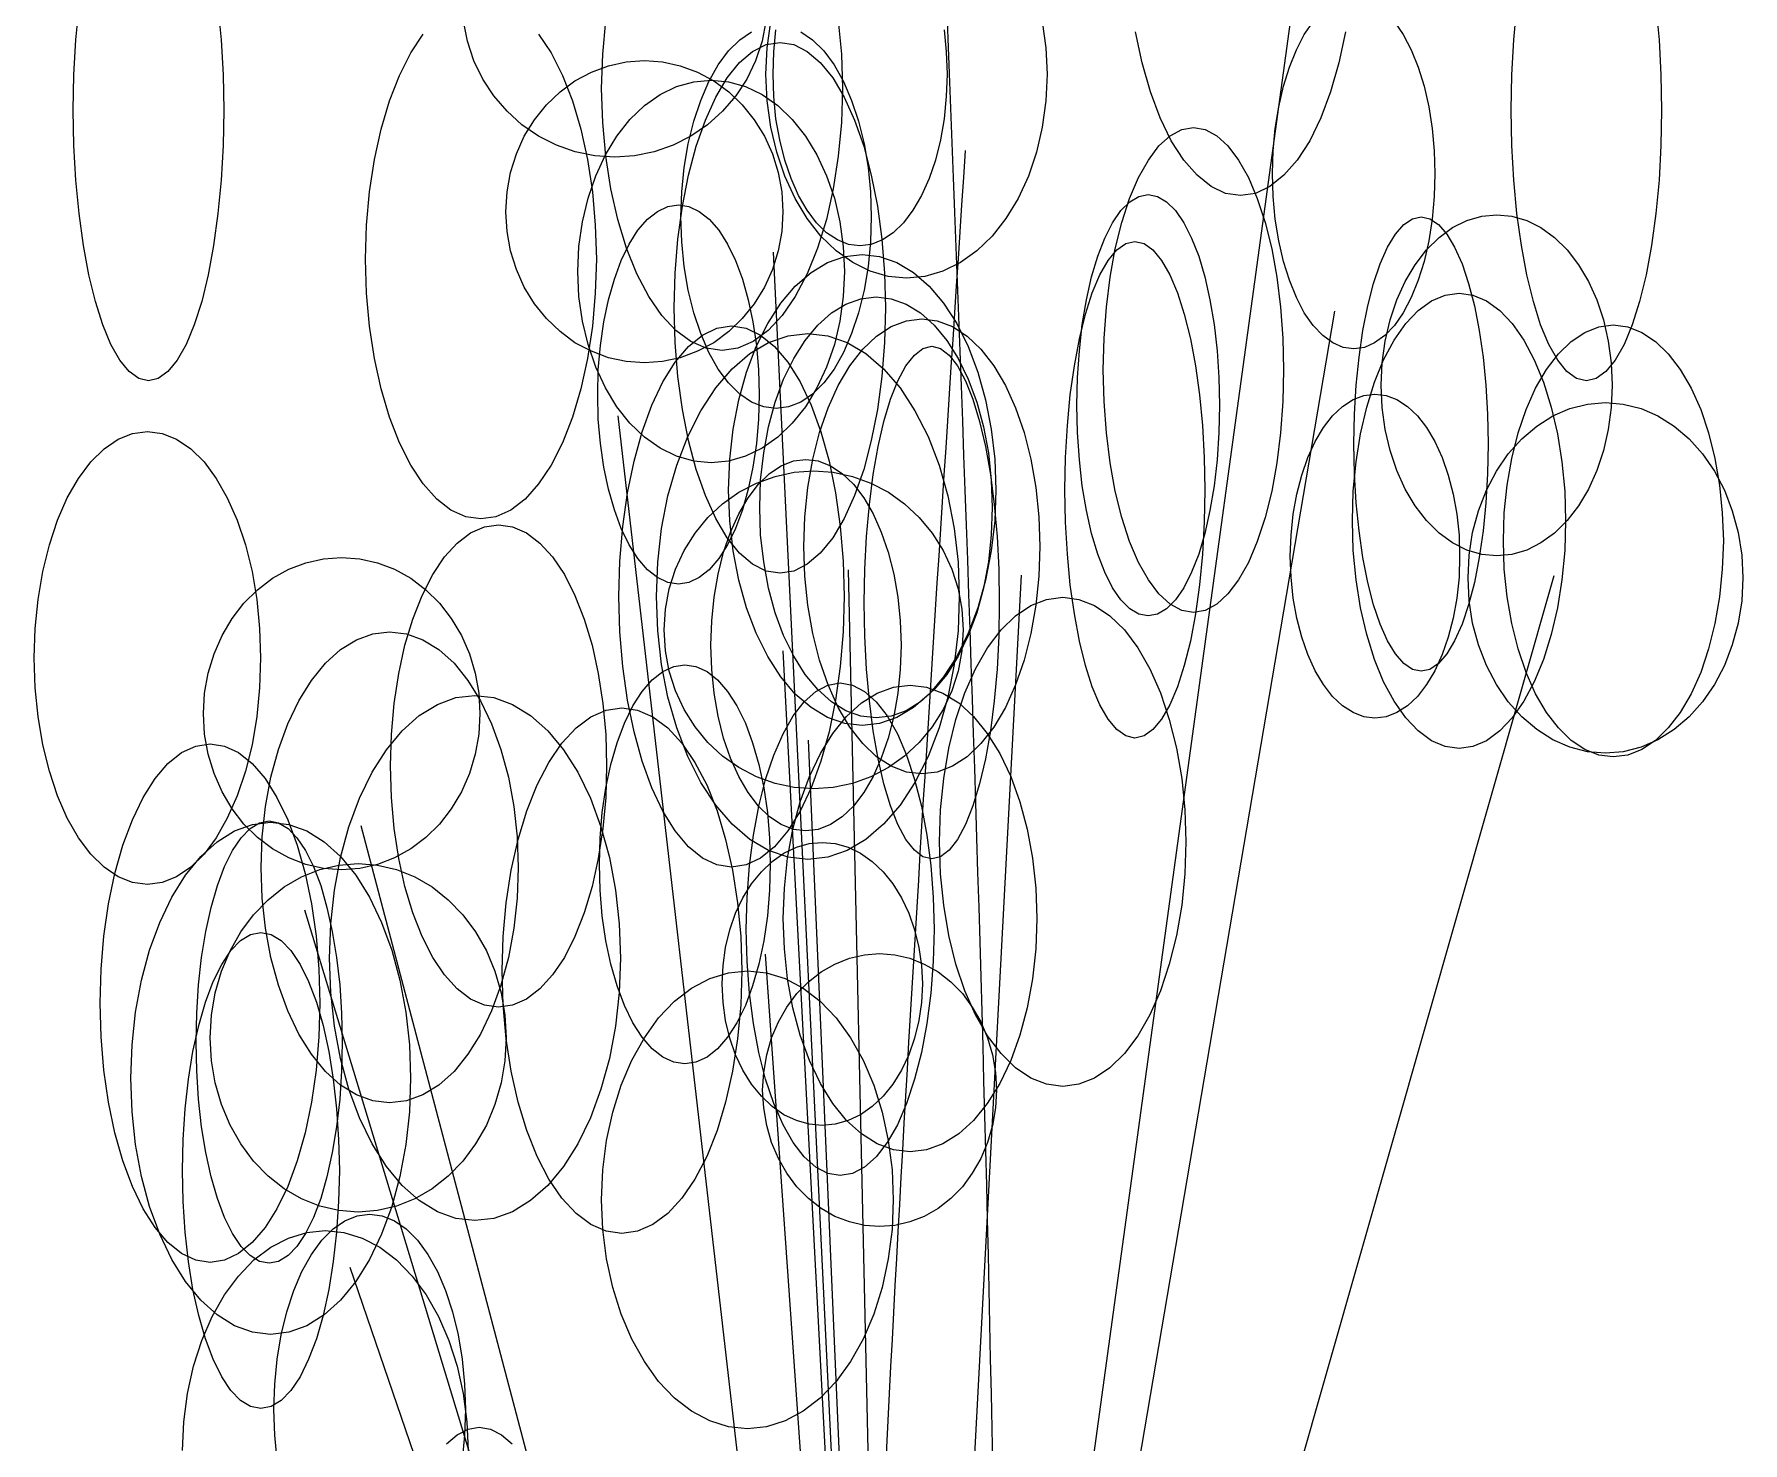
# Model space of a CAD drawing. Header units: millimetres. Extents: x -1800 to 33200, y -8500 to 38400.
# Drawn here: x 21290 to 22419, y 22291 to 23221 of the extents above; entities that cross this region are included whole.
import ezdxf

# ---------------------------------------------------------------- set-up
doc = ezdxf.new("R2010")
doc.units = ezdxf.units.MM
doc.layers.add('E-LIGHT', color=2, linetype='Continuous', lineweight=13)
doc.layers.add('E-PLANT', color=3, linetype='Continuous', lineweight=13)

msp = doc.modelspace()

# ---------------------------------------------------------------- linework, layer by layer
at = {"layer": 'E-LIGHT'}
for points in [[(21411.8, 23239.6), (21413.9, 23217.5), (21415.2, 23194.5), (21415.6, 23171.2), (21415.6, 23171.2), (21415.2, 23147.9), (21413.9, 23124.9), (21411.8, 23102.8), (21408.9, 23081.8), (21405.3, 23062.4), (21401.1, 23044.8), (21396.2, 23029.4), (21390.8, 23016.4), (21384.9, 23006), (21378.8, 22998.5), (21372.4, 22994), (21366, 22992.4), (21359.5, 22994), (21353.1, 22998.5), (21347, 23006), (21341.1, 23016.4), (21335.7, 23029.4), (21330.9, 23044.8), (21326.6, 23062.4), (21323, 23081.8), (21320.1, 23102.8), (21318, 23124.9), (21316.7, 23147.9), (21316.3, 23171.2), (21316.7, 23194.5), (21318, 23217.5), (21320.1, 23239.6)], [(22361.4, 23239.6), (22363.5, 23217.5), (22364.8, 23194.5), (22365.2, 23171.2), (22365.2, 23171.2), (22364.8, 23147.9), (22363.5, 23124.9), (22361.4, 23102.8), (22358.5, 23081.8), (22354.9, 23062.4), (22350.6, 23044.8), (22345.8, 23029.4), (22340.4, 23016.4), (22334.5, 23006), (22328.4, 22998.5), (22322, 22994), (22315.5, 22992.4), (22309.1, 22994), (22302.7, 22998.5), (22296.6, 23006), (22290.7, 23016.4), (22285.3, 23029.4), (22280.5, 23044.8), (22276.2, 23062.4), (22272.6, 23081.8), (22269.7, 23102.8), (22267.6, 23124.9), (22266.3, 23147.9), (22265.9, 23171.2), (22266.3, 23194.5), (22267.6, 23217.5), (22269.7, 23239.6)]]:
    msp.add_lwpolyline(points, dxfattribs=at)
at = {"layer": 'E-PLANT'}
for q in [(22149.4, 23443.3), (21778.6, 23077.4), (22149.5, 23038.4), (21676.1, 22969.3), (21828.2, 22867.5), (21942.5, 22864.1), (22294.2, 22863.8), (21785, 22814.2), (21801.9, 22755.2), (21506.4, 22698.6), (21469.2, 22642.9), (21773.4, 22613.8), (21499.1, 22406.9)]:
    msp.add_line((21862.3, 21349.8), q, dxfattribs=at)
for points in [[(21773.7, 23229.9), (21771.1, 23216.6), (21766.9, 23203.8), (21761.1, 23191.7), (21753.8, 23180.5), (21745.1, 23170.4), (21735.2, 23161.5), (21724.2, 23154), (21712.4, 23148), (21699.9, 23143.6), (21687, 23141), (21673.9, 23140.1), (21660.7, 23141), (21647.8, 23143.6), (21635.3, 23148), (21623.5, 23154), (21612.6, 23161.5), (21602.7, 23170.4), (21594, 23180.5), (21586.7, 23191.7), (21580.8, 23203.8), (21576.6, 23216.6), (21574, 23229.9)], [(21821.5, 23230.2), (21823.5, 23208), (21824.2, 23185.4), (21824.2, 23185.4), (21823.5, 23162.9), (21821.5, 23140.7), (21818.2, 23119.2), (21813.6, 23098.9), (21807.8, 23080.1), (21800.9, 23063.1), (21793.1, 23048.2), (21784.5, 23035.6), (21775.1, 23025.6), (21765.3, 23018.3), (21755.1, 23013.9), (21744.7, 23012.4), (21734.3, 23013.9), (21724.1, 23018.3), (21714.3, 23025.6), (21704.9, 23035.6), (21696.3, 23048.2), (21688.5, 23063.1), (21681.6, 23080.1), (21675.8, 23098.9), (21671.2, 23119.2), (21667.9, 23140.7), (21665.9, 23162.9), (21665.2, 23185.4), (21665.9, 23208), (21667.9, 23230.2)], [(21796.7, 23222.8), (21804.5, 23217.5), (21811.9, 23210.2), (21818.7, 23201), (21824.9, 23190.1), (21830.3, 23177.6), (21834.9, 23163.9), (21838.5, 23149), (21841.2, 23133.3), (21842.8, 23117.1), (21843.3, 23100.6), (21843.3, 23100.6), (21842.8, 23084.1), (21841.2, 23067.8), (21838.5, 23052.2), (21834.9, 23037.3), (21830.3, 23023.6), (21824.9, 23011.1), (21818.7, 23000.2), (21811.9, 22991), (21804.5, 22983.7), (21796.7, 22978.4), (21788.7, 22975.2), (21780.5, 22974.1), (21772.3, 22975.2), (21764.2, 22978.4), (21756.4, 22983.7), (21749, 22991), (21742.2, 23000.2), (21736, 23011.1), (21730.6, 23023.6), (21726, 23037.3), (21722.4, 23052.2), (21719.7, 23067.8), (21718.1, 23084.1), (21717.6, 23100.6), (21718.1, 23117.1), (21719.7, 23133.3), (21722.4, 23149), (21726, 23163.9), (21730.6, 23177.6), (21736, 23190.1), (21742.2, 23201), (21749, 23210.2), (21756.4, 23217.5), (21764.2, 23222.8)], [(21956.2, 23229.6), (21958.6, 23212.3), (21959.4, 23194.8), (21959.4, 23194.8), (21958.6, 23177.2), (21956.2, 23159.9), (21952.3, 23143.3), (21947, 23127.5), (21940.2, 23112.9), (21932.2, 23099.6), (21923.1, 23088), (21913, 23078.2), (21902.1, 23070.5), (21890.6, 23064.8), (21878.7, 23061.4), (21866.6, 23060.2), (21854.4, 23061.4), (21842.5, 23064.8), (21831, 23070.5), (21820.1, 23078.2), (21810, 23088), (21800.9, 23099.6), (21792.9, 23112.9), (21786.1, 23127.5), (21780.8, 23143.3), (21776.9, 23159.9), (21774.5, 23177.2), (21773.7, 23194.8), (21774.5, 23212.3), (21776.9, 23229.6)], [(21891.3, 23224.2), (21892.8, 23209.7), (21893.3, 23194.9), (21893.3, 23194.9), (21892.8, 23180.1), (21891.3, 23165.5), (21888.9, 23151.5), (21885.6, 23138.2), (21881.4, 23125.9), (21876.4, 23114.8), (21870.8, 23105), (21864.5, 23096.8), (21857.8, 23090.2), (21850.7, 23085.4), (21843.3, 23082.5), (21835.8, 23081.6), (21828.3, 23082.5), (21821, 23085.4), (21813.8, 23090.2), (21807.1, 23096.8), (21800.9, 23105), (21795.2, 23114.8), (21790.3, 23125.9), (21786.1, 23138.2), (21782.8, 23151.5), (21780.3, 23165.5), (21778.9, 23180.1), (21778.4, 23194.9), (21778.9, 23209.7), (21780.3, 23224.2)], [(22156.4, 23222.9), (22152.1, 23202.3), (22146.6, 23183.3), (22140.2, 23166.1), (22132.8, 23150.9), (22124.6, 23138.2), (22115.8, 23128.1), (22106.5, 23120.7), (22096.9, 23116.2), (22087.1, 23114.7), (22077.3, 23116.2), (22067.7, 23120.7), (22058.4, 23128.1), (22049.6, 23138.2), (22041.4, 23150.9), (22034.1, 23166.1), (22027.6, 23183.3), (22022.1, 23202.3), (22017.8, 23222.9)], [(22188.7, 23229.4), (22194.5, 23221), (22199.8, 23211), (22204.4, 23199.6), (22208.3, 23187), (22211.4, 23173.4), (22213.6, 23159.1), (22215, 23144.3), (22215.4, 23129.2), (22215.4, 23129.2), (22215, 23114.1), (22213.6, 23099.2), (22211.4, 23084.9), (22208.3, 23071.3), (22204.4, 23058.8), (22199.8, 23047.4), (22194.5, 23037.4), (22188.7, 23029), (22182.4, 23022.3), (22175.7, 23017.4), (22168.9, 23014.5), (22161.9, 23013.5), (22154.9, 23014.5), (22148, 23017.4), (22141.4, 23022.3), (22135.1, 23029), (22129.2, 23037.4), (22124, 23047.4), (22119.4, 23058.8), (22115.5, 23071.3), (22112.4, 23084.9), (22110.1, 23099.2), (22108.7, 23114.1), (22108.3, 23129.2), (22108.7, 23144.3), (22110.1, 23159.1), (22112.4, 23173.4), (22115.5, 23187), (22119.4, 23199.6), (22124, 23211), (22129.2, 23221), (22135.1, 23229.4)], [(21623.6, 23221.4), (21631.9, 23208.9), (21639.4, 23194.1), (21645.9, 23177.3), (21651.5, 23158.6), (21655.9, 23138.5), (21659.1, 23117.2), (21661, 23095.2), (21661.7, 23072.8), (21661.7, 23072.8), (21661, 23050.4), (21659.1, 23028.4), (21655.9, 23007.2), (21651.5, 22987.1), (21645.9, 22968.4), (21639.4, 22951.5), (21631.9, 22936.7), (21623.6, 22924.3), (21614.6, 22914.3), (21605.2, 22907.1), (21595.4, 22902.7), (21585.5, 22901.3), (21575.5, 22902.7), (21565.7, 22907.1), (21556.3, 22914.3), (21547.4, 22924.3), (21539.1, 22936.7), (21531.6, 22951.5), (21525, 22968.4), (21519.5, 22987.1), (21515.1, 23007.2), (21511.9, 23028.4), (21509.9, 23050.4), (21509.3, 23072.8), (21509.9, 23095.2), (21511.9, 23117.2), (21515.1, 23138.5), (21519.5, 23158.6), (21525, 23177.3), (21531.6, 23194.1), (21539.1, 23208.9), (21547.4, 23221.4)], [(21451, 22279.7), (21449.4, 22296.3), (21448.8, 22313.1), (21449.4, 22330), (21451, 22346.5), (21453.6, 22362.5), (21457.3, 22377.7), (21461.9, 22391.7), (21467.3, 22404.4), (21473.5, 22415.5), (21480.4, 22424.9), (21487.8, 22432.4), (21495.7, 22437.8), (21503.8, 22441.1), (21512, 22442.2), (21520.3, 22441.1), (21528.4, 22437.8), (21536.2, 22432.4), (21543.6, 22424.9), (21550.5, 22415.5), (21556.7, 22404.4), (21562.1, 22391.7), (21566.7, 22377.7), (21570.4, 22362.5), (21573, 22346.5), (21574.6, 22330), (21575.2, 22313.1), (21575.2, 22313.1), (21574.6, 22296.3), (21573, 22279.7)], [(21388.5, 22286.1), (21389.3, 22305.1), (21391.7, 22323.7), (21395.7, 22341.7), (21401.1, 22358.7), (21408, 22374.5), (21416.1, 22388.8), (21425.4, 22401.3), (21435.6, 22411.9), (21446.7, 22420.3), (21458.3, 22426.4), (21470.4, 22430.1), (21482.7, 22431.4), (21495, 22430.1), (21507.1, 22426.4), (21518.8, 22420.3), (21529.8, 22411.9), (21540.1, 22401.3), (21549.4, 22388.8), (21557.5, 22374.5), (21564.3, 22358.7), (21569.8, 22341.7), (21573.7, 22323.7), (21576.2, 22305.1), (21577, 22286.1)], [(21562.7, 22290.5), (21569.7, 22296.5), (21577, 22300.2), (21584.4, 22301.5), (21591.8, 22300.2), (21599.1, 22296.5), (21606.1, 22290.5)]]:
    msp.add_lwpolyline(points, dxfattribs=at)
for points in [[(21852.7, 23040.6), (21852.1, 23017.7), (21850.3, 22995.2), (21847.4, 22973.5), (21843.3, 22953), (21838.3, 22933.9), (21832.2, 22916.6), (21825.4, 22901.5), (21817.8, 22888.8), (21809.6, 22878.6), (21801, 22871.3), (21792.1, 22866.8), (21783, 22865.3), (21773.9, 22866.8), (21764.9, 22871.3), (21756.3, 22878.6), (21748.1, 22888.8), (21740.5, 22901.5), (21733.7, 22916.6), (21727.6, 22933.9), (21722.6, 22953), (21718.5, 22973.5), (21715.6, 22995.2), (21713.8, 23017.7), (21713.2, 23040.6), (21713.8, 23063.5), (21715.6, 23086), (21718.5, 23107.7), (21722.6, 23128.3), (21727.6, 23147.3), (21733.7, 23164.6), (21740.5, 23179.7), (21748.1, 23192.4), (21756.3, 23202.6), (21764.9, 23209.9), (21773.9, 23214.4), (21783, 23215.9), (21792.1, 23214.4), (21801, 23209.9), (21809.6, 23202.6), (21817.8, 23192.4), (21825.4, 23179.7), (21832.2, 23164.6), (21838.3, 23147.3), (21843.3, 23128.3), (21847.4, 23107.7), (21850.3, 23086), (21852.1, 23063.5), (21852.7, 23040.6)], [(21784.9, 23104.1), (21784.1, 23091), (21781.8, 23078.2), (21778, 23065.9), (21772.7, 23054.2), (21766, 23043.3), (21758.1, 23033.5), (21749.1, 23024.9), (21739.2, 23017.6), (21728.4, 23011.9), (21717.1, 23007.7), (21705.3, 23005.1), (21693.4, 23004.3), (21681.5, 23005.1), (21669.7, 23007.7), (21658.4, 23011.9), (21647.6, 23017.6), (21637.7, 23024.9), (21628.7, 23033.5), (21620.8, 23043.3), (21614.1, 23054.2), (21608.9, 23065.9), (21605, 23078.2), (21602.7, 23091), (21601.9, 23104.1), (21602.7, 23117.1), (21605, 23129.9), (21608.9, 23142.3), (21614.1, 23154), (21620.8, 23164.8), (21628.7, 23174.6), (21637.7, 23183.2), (21647.6, 23190.5), (21658.4, 23196.3), (21669.7, 23200.5), (21681.5, 23203), (21693.4, 23203.9), (21705.3, 23203), (21717.1, 23200.5), (21728.4, 23196.3), (21739.2, 23190.5), (21749.1, 23183.2), (21758.1, 23174.6), (21766, 23164.8), (21772.7, 23154), (21778, 23142.3), (21781.8, 23129.9), (21784.1, 23117.1), (21784.9, 23104.1)], [(21825.6, 23064.6), (21824.8, 23048.2), (21822.6, 23031.9), (21818.9, 23016.3), (21813.8, 23001.5), (21807.4, 22987.7), (21799.8, 22975.3), (21791.1, 22964.4), (21781.6, 22955.2), (21771.2, 22947.9), (21760.3, 22942.6), (21749, 22939.3), (21737.5, 22938.3), (21726, 22939.3), (21714.7, 22942.6), (21703.8, 22947.9), (21693.5, 22955.2), (21683.9, 22964.4), (21675.2, 22975.3), (21667.7, 22987.7), (21661.3, 23001.5), (21656.2, 23016.3), (21652.5, 23031.9), (21650.2, 23048.2), (21649.5, 23064.6), (21650.2, 23081.1), (21652.5, 23097.4), (21656.2, 23113), (21661.3, 23127.8), (21667.7, 23141.6), (21675.2, 23154), (21683.9, 23164.9), (21693.5, 23174.1), (21703.8, 23181.4), (21714.7, 23186.7), (21726, 23189.9), (21737.5, 23191), (21749, 23189.9), (21760.3, 23186.7), (21771.2, 23181.4), (21781.6, 23174.1), (21791.1, 23164.9), (21799.8, 23154), (21807.4, 23141.6), (21813.8, 23127.8), (21818.9, 23113), (21822.6, 23097.4), (21824.8, 23081.1), (21825.6, 23064.6)], [(22115.6, 22999.6), (22115.1, 22978.7), (22113.6, 22958.1), (22111.1, 22938.3), (22107.7, 22919.5), (22103.3, 22902.1), (22098.2, 22886.4), (22092.3, 22872.5), (22085.8, 22860.9), (22078.8, 22851.7), (22071.5, 22844.9), (22063.8, 22840.8), (22056, 22839.5), (22048.3, 22840.8), (22040.6, 22844.9), (22033.2, 22851.7), (22026.3, 22860.9), (22019.8, 22872.5), (22013.9, 22886.4), (22008.8, 22902.1), (22004.4, 22919.5), (22001, 22938.3), (21998.5, 22958.1), (21997, 22978.7), (21996.5, 22999.6), (21997, 23020.5), (21998.5, 23041), (22001, 23060.8), (22004.4, 23079.6), (22008.8, 23097), (22013.9, 23112.8), (22019.8, 23126.6), (22026.3, 23138.2), (22033.2, 23147.5), (22040.6, 23154.2), (22048.3, 23158.3), (22056, 23159.7), (22063.8, 23158.3), (22071.5, 23154.2), (22078.8, 23147.5), (22085.8, 23138.2), (22092.3, 23126.6), (22098.2, 23112.8), (22103.3, 23097), (22107.7, 23079.6), (22111.1, 23060.8), (22113.6, 23041), (22115.1, 23020.5), (22115.6, 22999.6)], [(22073.2, 22976.3), (22072.8, 22958.2), (22071.6, 22940.3), (22069.7, 22923.1), (22066.9, 22906.8), (22063.5, 22891.6), (22059.5, 22877.9), (22054.8, 22866), (22049.7, 22855.8), (22044.2, 22847.8), (22038.3, 22841.9), (22032.3, 22838.4), (22026.2, 22837.2), (22020, 22838.4), (22014, 22841.9), (22008.1, 22847.8), (22002.6, 22855.8), (21997.5, 22866), (21992.9, 22877.9), (21988.8, 22891.6), (21985.4, 22906.8), (21982.6, 22923.1), (21980.7, 22940.3), (21979.5, 22958.2), (21979.1, 22976.3), (21979.5, 22994.5), (21980.7, 23012.3), (21982.6, 23029.5), (21985.4, 23045.9), (21988.8, 23061), (21992.9, 23074.7), (21997.5, 23086.7), (22002.6, 23096.8), (22008.1, 23104.8), (22014, 23110.7), (22020, 23114.2), (22026.2, 23115.4), (22032.3, 23114.2), (22038.3, 23110.7), (22044.2, 23104.8), (22049.7, 23096.8), (22054.8, 23086.7), (22059.5, 23074.7), (22063.5, 23061), (22066.9, 23045.9), (22069.7, 23029.5), (22071.6, 23012.3), (22072.8, 22994.5), (22073.2, 22976.3)], [(21769.2, 22983.4), (21768.7, 22967.1), (21767.4, 22951), (21765.1, 22935.5), (21762, 22920.8), (21758.2, 22907.2), (21753.6, 22894.9), (21748.3, 22884.1), (21742.5, 22875), (21736.3, 22867.7), (21729.7, 22862.5), (21722.8, 22859.3), (21715.9, 22858.2), (21708.9, 22859.3), (21702.1, 22862.5), (21695.5, 22867.7), (21689.2, 22875), (21683.4, 22884.1), (21678.2, 22894.9), (21673.6, 22907.2), (21669.7, 22920.8), (21666.6, 22935.5), (21664.4, 22951), (21663, 22967.1), (21662.6, 22983.4), (21663, 22999.7), (21664.4, 23015.8), (21666.6, 23031.3), (21669.7, 23046), (21673.6, 23059.6), (21678.2, 23071.9), (21683.4, 23082.7), (21689.2, 23091.8), (21695.5, 23099.1), (21702.1, 23104.3), (21708.9, 23107.5), (21715.9, 23108.6), (21722.8, 23107.5), (21729.7, 23104.3), (21736.3, 23099.1), (21742.5, 23091.8), (21748.3, 23082.7), (21753.6, 23071.9), (21758.2, 23059.6), (21762, 23046), (21765.1, 23031.3), (21767.4, 23015.8), (21768.7, 22999.7), (21769.2, 22983.4)], [(22250.7, 22950.7), (22250.3, 22931.1), (22249.2, 22911.8), (22247.3, 22893.3), (22244.8, 22875.7), (22241.6, 22859.3), (22237.7, 22844.6), (22233.4, 22831.7), (22228.5, 22820.8), (22223.3, 22812.1), (22217.8, 22805.8), (22212.1, 22801.9), (22206.4, 22800.7), (22200.6, 22801.9), (22194.9, 22805.8), (22189.4, 22812.1), (22184.2, 22820.8), (22179.3, 22831.7), (22175, 22844.6), (22171.2, 22859.3), (22167.9, 22875.7), (22165.4, 22893.3), (22163.5, 22911.8), (22162.4, 22931.1), (22162, 22950.7), (22162.4, 22970.3), (22163.5, 22989.5), (22165.4, 23008.1), (22167.9, 23025.7), (22171.2, 23042), (22175, 23056.7), (22179.3, 23069.7), (22184.2, 23080.6), (22189.4, 23089.3), (22194.9, 23095.6), (22200.6, 23099.4), (22206.4, 23100.7), (22212.1, 23099.4), (22217.8, 23095.6), (22223.3, 23089.3), (22228.5, 23080.6), (22233.4, 23069.7), (22237.7, 23056.7), (22241.6, 23042), (22244.8, 23025.7), (22247.3, 23008.1), (22249.2, 22989.5), (22250.3, 22970.3), (22250.7, 22950.7)], [(22332.6, 22989.5), (22332, 22974.8), (22330, 22960.3), (22326.8, 22946.4), (22322.4, 22933.2), (22316.9, 22920.9), (22310.3, 22909.8), (22302.8, 22900.1), (22294.5, 22891.9), (22285.5, 22885.4), (22276.1, 22880.7), (22266.3, 22877.8), (22256.4, 22876.8), (22246.4, 22877.8), (22236.6, 22880.7), (22227.2, 22885.4), (22218.2, 22891.9), (22209.9, 22900.1), (22202.4, 22909.8), (22195.8, 22920.9), (22190.3, 22933.2), (22185.9, 22946.4), (22182.7, 22960.3), (22180.7, 22974.8), (22180.1, 22989.5), (22180.7, 23004.2), (22182.7, 23018.6), (22185.9, 23032.6), (22190.3, 23045.8), (22195.8, 23058.1), (22202.4, 23069.1), (22209.9, 23078.9), (22218.2, 23087), (22227.2, 23093.6), (22236.6, 23098.3), (22246.4, 23101.2), (22256.4, 23102.1), (22266.3, 23101.2), (22276.1, 23098.3), (22285.5, 23093.6), (22294.5, 23087), (22302.8, 23078.9), (22310.3, 23069.1), (22316.9, 23058.1), (22322.4, 23045.8), (22326.8, 23032.6), (22330, 23018.6), (22332, 23004.2), (22332.6, 22989.5)], [(21925.6, 22920.3), (21924.8, 22900), (21922.5, 22880.1), (21918.8, 22860.8), (21913.7, 22842.6), (21907.3, 22825.7), (21899.7, 22810.4), (21891, 22796.9), (21881.4, 22785.6), (21871.1, 22776.6), (21860.1, 22770.1), (21848.8, 22766.1), (21837.3, 22764.8), (21825.8, 22766.1), (21814.4, 22770.1), (21803.5, 22776.6), (21793.1, 22785.6), (21783.5, 22796.9), (21774.9, 22810.4), (21767.2, 22825.7), (21760.8, 22842.6), (21755.7, 22860.8), (21752, 22880.1), (21749.8, 22900), (21749, 22920.3), (21749.8, 22940.6), (21752, 22960.6), (21755.7, 22979.8), (21760.8, 22998.1), (21767.2, 23015), (21774.9, 23030.3), (21783.5, 23043.7), (21793.1, 23055), (21803.5, 23064), (21814.4, 23070.5), (21825.8, 23074.5), (21837.3, 23075.8), (21848.8, 23074.5), (21860.1, 23070.5), (21871.1, 23064), (21881.4, 23055), (21891, 23043.7), (21899.7, 23030.3), (21907.3, 23015), (21913.7, 22998.1), (21918.8, 22979.8), (21922.5, 22960.6), (21924.8, 22940.6), (21925.6, 22920.3)], [(22063.5, 22920.4), (22063.1, 22899), (22061.9, 22878), (22060, 22857.7), (22057.3, 22838.5), (22054, 22820.6), (22050, 22804.5), (22045.5, 22790.4), (22040.4, 22778.5), (22035, 22769), (22029.3, 22762.1), (22023.4, 22757.9), (22017.3, 22756.5), (22011.3, 22757.9), (22005.4, 22762.1), (21999.7, 22769), (21994.3, 22778.5), (21989.2, 22790.4), (21984.7, 22804.5), (21980.7, 22820.6), (21977.4, 22838.5), (21974.7, 22857.7), (21972.8, 22878), (21971.6, 22899), (21971.2, 22920.4), (21971.6, 22941.8), (21972.8, 22962.9), (21974.7, 22983.2), (21977.4, 23002.4), (21980.7, 23020.2), (21984.7, 23036.4), (21989.2, 23050.5), (21994.3, 23062.4), (21999.7, 23071.9), (22005.4, 23078.8), (22011.3, 23083), (22017.3, 23084.4), (22023.4, 23083), (22029.3, 23078.8), (22035, 23071.9), (22040.4, 23062.4), (22045.5, 23050.5), (22050, 23036.4), (22054, 23020.2), (22057.3, 23002.4), (22060, 22983.2), (22061.9, 22962.9), (22063.1, 22941.8), (22063.5, 22920.4)], [(21923.2, 22908.8), (21922.5, 22890.7), (21920.6, 22872.8), (21917.3, 22855.6), (21912.9, 22839.3), (21907.3, 22824.2), (21900.7, 22810.5), (21893.1, 22798.6), (21884.8, 22788.5), (21875.8, 22780.4), (21866.3, 22774.6), (21856.4, 22771), (21846.4, 22769.8), (21836.4, 22771), (21826.5, 22774.6), (21817, 22780.4), (21808, 22788.5), (21799.6, 22798.6), (21792.1, 22810.5), (21785.4, 22824.2), (21779.9, 22839.3), (21775.4, 22855.6), (21772.2, 22872.8), (21770.2, 22890.7), (21769.6, 22908.8), (21770.2, 22926.9), (21772.2, 22944.8), (21775.4, 22962), (21779.9, 22978.3), (21785.4, 22993.4), (21792.1, 23007.1), (21799.6, 23019), (21808, 23029.1), (21817, 23037.2), (21826.5, 23043), (21836.4, 23046.6), (21846.4, 23047.8), (21856.4, 23046.6), (21866.3, 23043), (21875.8, 23037.2), (21884.8, 23029.1), (21893.1, 23019), (21900.7, 23007.1), (21907.3, 22993.4), (21912.9, 22978.3), (21917.3, 22962), (21920.6, 22944.8), (21922.5, 22926.9), (21923.2, 22908.8)], [(22301.8, 22900), (22301.2, 22880.4), (22299.4, 22861.1), (22296.4, 22842.5), (22292.3, 22824.9), (22287.2, 22808.5), (22281.1, 22793.7), (22274.2, 22780.8), (22266.6, 22769.8), (22258.3, 22761.2), (22249.6, 22754.8), (22240.6, 22751), (22231.4, 22749.7), (22222.2, 22751), (22213.2, 22754.8), (22204.5, 22761.2), (22196.2, 22769.8), (22188.6, 22780.8), (22181.6, 22793.7), (22175.6, 22808.5), (22170.5, 22824.9), (22166.4, 22842.5), (22163.4, 22861.1), (22161.6, 22880.4), (22161, 22900), (22161.6, 22919.6), (22163.4, 22938.9), (22166.4, 22957.5), (22170.5, 22975.1), (22175.6, 22991.5), (22181.6, 23006.3), (22188.6, 23019.2), (22196.2, 23030.2), (22204.5, 23038.8), (22213.2, 23045.2), (22222.2, 23049), (22231.4, 23050.3), (22240.6, 23049), (22249.6, 23045.2), (22258.3, 23038.8), (22266.6, 23030.2), (22274.2, 23019.2), (22281.1, 23006.3), (22287.2, 22991.5), (22292.3, 22975.1), (22296.4, 22957.5), (22299.4, 22938.9), (22301.2, 22919.6), (22301.8, 22900)], [(21954.6, 22883.1), (21954, 22863.5), (21952, 22844.2), (21948.7, 22825.6), (21944.2, 22807.9), (21938.5, 22791.6), (21931.8, 22776.8), (21924.1, 22763.8), (21915.7, 22752.9), (21906.5, 22744.2), (21896.9, 22737.9), (21886.8, 22734), (21876.7, 22732.8), (21866.5, 22734), (21856.5, 22737.9), (21846.8, 22744.2), (21837.7, 22752.9), (21829.2, 22763.8), (21821.5, 22776.8), (21814.8, 22791.6), (21809.1, 22807.9), (21804.6, 22825.6), (21801.4, 22844.2), (21799.4, 22863.5), (21798.7, 22883.1), (21799.4, 22902.7), (21801.4, 22922), (21804.6, 22940.6), (21809.1, 22958.2), (21814.8, 22974.6), (21821.5, 22989.4), (21829.2, 23002.3), (21837.7, 23013.3), (21846.8, 23022), (21856.5, 23028.3), (21866.5, 23032.1), (21876.7, 23033.4), (21886.8, 23032.1), (21896.9, 23028.3), (21906.5, 23022), (21915.7, 23013.3), (21924.1, 23002.3), (21931.8, 22989.4), (21938.5, 22974.6), (21944.2, 22958.2), (21948.7, 22940.6), (21952, 22922), (21954, 22902.7), (21954.6, 22883.1)], [(21825.3, 22850), (21824.7, 22826.6), (21822.8, 22803.7), (21819.7, 22781.6), (21815.4, 22760.6), (21810, 22741.2), (21803.5, 22723.6), (21796.2, 22708.2), (21788.1, 22695.2), (21779.4, 22684.8), (21770.2, 22677.3), (21760.7, 22672.8), (21751, 22671.2), (21741.3, 22672.8), (21731.7, 22677.3), (21722.5, 22684.8), (21713.8, 22695.2), (21705.7, 22708.2), (21698.4, 22723.6), (21692, 22741.2), (21686.6, 22760.6), (21682.3, 22781.6), (21679.1, 22803.7), (21677.2, 22826.6), (21676.6, 22850), (21677.2, 22873.3), (21679.1, 22896.2), (21682.3, 22918.4), (21686.6, 22939.4), (21692, 22958.8), (21698.4, 22976.4), (21705.7, 22991.8), (21713.8, 23004.8), (21722.5, 23015.1), (21731.7, 23022.6), (21741.3, 23027.2), (21751, 23028.7), (21760.7, 23027.2), (21770.2, 23022.6), (21779.4, 23015.1), (21788.1, 23004.8), (21796.2, 22991.8), (21803.5, 22976.4), (21810, 22958.8), (21815.4, 22939.4), (21819.7, 22918.4), (21822.8, 22896.2), (21824.7, 22873.3), (21825.3, 22850)], [(21901.4, 22850), (21900.6, 22827.3), (21898, 22805), (21893.8, 22783.5), (21888, 22763.2), (21880.8, 22744.3), (21872.1, 22727.2), (21862.3, 22712.2), (21851.4, 22699.6), (21839.7, 22689.6), (21827.3, 22682.3), (21814.5, 22677.8), (21801.4, 22676.4), (21788.4, 22677.8), (21775.5, 22682.3), (21763.1, 22689.6), (21751.4, 22699.6), (21740.5, 22712.2), (21730.7, 22727.2), (21722.1, 22744.3), (21714.8, 22763.2), (21709, 22783.5), (21704.8, 22805), (21702.3, 22827.3), (21701.4, 22850), (21702.3, 22872.6), (21704.8, 22894.9), (21709, 22916.4), (21714.8, 22936.8), (21722.1, 22955.7), (21730.7, 22972.7), (21740.5, 22987.7), (21751.4, 23000.3), (21763.1, 23010.4), (21775.5, 23017.7), (21788.4, 23022.1), (21801.4, 23023.6), (21814.5, 23022.1), (21827.3, 23017.7), (21839.7, 23010.4), (21851.4, 23000.3), (21862.3, 22987.7), (21872.1, 22972.7), (21880.8, 22955.7), (21888, 22936.8), (21893.8, 22916.4), (21898, 22894.9), (21900.6, 22872.6), (21901.4, 22850)], [(22406, 22886.7), (22405.3, 22868.1), (22403.5, 22849.8), (22400.4, 22832.1), (22396.2, 22815.4), (22391, 22799.9), (22384.7, 22785.8), (22377.5, 22773.5), (22369.6, 22763.2), (22361.1, 22754.9), (22352.1, 22748.9), (22342.8, 22745.3), (22333.3, 22744.1), (22323.8, 22745.3), (22314.5, 22748.9), (22305.5, 22754.9), (22297, 22763.2), (22289.1, 22773.5), (22282, 22785.8), (22275.7, 22799.9), (22270.4, 22815.4), (22266.2, 22832.1), (22263.2, 22849.8), (22261.3, 22868.1), (22260.7, 22886.7), (22261.3, 22905.3), (22263.2, 22923.6), (22266.2, 22941.2), (22270.4, 22958), (22275.7, 22973.5), (22282, 22987.5), (22289.1, 22999.8), (22297, 23010.2), (22305.5, 23018.4), (22314.5, 23024.4), (22323.8, 23028), (22333.3, 23029.3), (22342.8, 23028), (22352.1, 23024.4), (22361.1, 23018.4), (22369.6, 23010.2), (22377.5, 22999.8), (22384.7, 22987.5), (22391, 22973.5), (22396.2, 22958), (22400.4, 22941.2), (22403.5, 22923.6), (22405.3, 22905.3), (22406, 22886.7)], [(21927.8, 22845.9), (21927.5, 22823.8), (21926.3, 22802.1), (21924.4, 22781.2), (21921.9, 22761.3), (21918.6, 22742.9), (21914.8, 22726.3), (21910.4, 22711.7), (21905.5, 22699.4), (21900.3, 22689.6), (21894.8, 22682.4), (21889, 22678.1), (21883.2, 22676.7), (21877.4, 22678.1), (21871.7, 22682.4), (21866.1, 22689.6), (21860.9, 22699.4), (21856, 22711.7), (21851.6, 22726.3), (21847.8, 22742.9), (21844.6, 22761.3), (21842, 22781.2), (21840.1, 22802.1), (21839, 22823.8), (21838.6, 22845.9), (21839, 22868), (21840.1, 22889.7), (21842, 22910.7), (21844.6, 22930.6), (21847.8, 22949), (21851.6, 22965.6), (21856, 22980.2), (21860.9, 22992.5), (21866.1, 23002.3), (21871.7, 23009.4), (21877.4, 23013.7), (21883.2, 23015.2), (21889, 23013.7), (21894.8, 23009.4), (21900.3, 23002.3), (21905.5, 22992.5), (21910.4, 22980.2), (21914.8, 22965.6), (21918.6, 22949), (21921.9, 22930.6), (21924.4, 22910.7), (21926.3, 22889.7), (21927.5, 22868), (21927.8, 22845.9)], [(22231.8, 22876.7), (22231.4, 22862.7), (22229.9, 22849), (22227.6, 22835.8), (22224.3, 22823.2), (22220.3, 22811.6), (22215.5, 22801), (22210, 22791.8), (22203.9, 22784), (22197.3, 22777.9), (22190.4, 22773.4), (22183.2, 22770.6), (22175.9, 22769.7), (22168.6, 22770.6), (22161.4, 22773.4), (22154.5, 22777.9), (22147.9, 22784), (22141.9, 22791.8), (22136.4, 22801), (22131.5, 22811.6), (22127.5, 22823.2), (22124.2, 22835.8), (22121.9, 22849), (22120.5, 22862.7), (22120, 22876.7), (22120.5, 22890.6), (22121.9, 22904.4), (22124.2, 22917.6), (22127.5, 22930.2), (22131.5, 22941.8), (22136.4, 22952.3), (22141.9, 22961.5), (22147.9, 22969.3), (22154.5, 22975.5), (22161.4, 22980), (22168.6, 22982.7), (22175.9, 22983.7), (22183.2, 22982.7), (22190.4, 22980), (22197.3, 22975.5), (22203.9, 22969.3), (22210, 22961.5), (22215.5, 22952.3), (22220.3, 22941.8), (22224.3, 22930.2), (22227.6, 22917.6), (22229.9, 22904.4), (22231.4, 22890.6), (22231.8, 22876.7)], [(22418.8, 22862.3), (22418.1, 22847.2), (22415.7, 22832.3), (22411.9, 22818), (22406.7, 22804.4), (22400.1, 22791.8), (22392.3, 22780.5), (22383.3, 22770.5), (22373.5, 22762.1), (22362.8, 22755.4), (22351.6, 22750.5), (22339.9, 22747.5), (22328.1, 22746.6), (22316.3, 22747.5), (22304.6, 22750.5), (22293.4, 22755.4), (22282.7, 22762.1), (22272.9, 22770.5), (22263.9, 22780.5), (22256.1, 22791.8), (22249.5, 22804.4), (22244.3, 22818), (22240.4, 22832.3), (22238.1, 22847.2), (22237.4, 22862.3), (22238.1, 22877.4), (22240.4, 22892.3), (22244.3, 22906.6), (22249.5, 22920.2), (22256.1, 22932.8), (22263.9, 22944.1), (22272.9, 22954.1), (22282.7, 22962.5), (22293.4, 22969.2), (22304.6, 22974.1), (22316.3, 22977.1), (22328.1, 22978.1), (22339.9, 22977.1), (22351.6, 22974.1), (22362.8, 22969.2), (22373.5, 22962.5), (22383.3, 22954.1), (22392.3, 22944.1), (22400.1, 22932.8), (22406.7, 22920.2), (22411.9, 22906.6), (22415.7, 22892.3), (22418.1, 22877.4), (22418.8, 22862.3)], [(21439.9, 22809.4), (21439.3, 22789.8), (21437.4, 22770.7), (21434.3, 22752.1), (21429.9, 22734.6), (21424.5, 22718.3), (21418, 22703.6), (21410.7, 22690.7), (21402.6, 22679.9), (21393.8, 22671.2), (21384.5, 22664.9), (21374.9, 22661.1), (21365.2, 22659.8), (21355.4, 22661.1), (21345.8, 22664.9), (21336.6, 22671.2), (21327.8, 22679.9), (21319.7, 22690.7), (21312.3, 22703.6), (21305.9, 22718.3), (21300.5, 22734.6), (21296.1, 22752.1), (21293, 22770.7), (21291.1, 22789.8), (21290.4, 22809.4), (21291.1, 22828.9), (21293, 22848.1), (21296.1, 22866.6), (21300.5, 22884.1), (21305.9, 22900.4), (21312.3, 22915.1), (21319.7, 22928), (21327.8, 22938.9), (21336.6, 22947.5), (21345.8, 22953.8), (21355.4, 22957.6), (21365.2, 22958.9), (21374.9, 22957.6), (21384.5, 22953.8), (21393.8, 22947.5), (21402.6, 22938.9), (21410.7, 22928), (21418, 22915.1), (21424.5, 22900.4), (21429.9, 22884.1), (21434.3, 22866.6), (21437.4, 22848.1), (21439.3, 22828.9), (21439.9, 22809.4)], [(21862.9, 22817.8), (21862.3, 22801.8), (21860.7, 22786.1), (21858.1, 22770.9), (21854.5, 22756.5), (21849.9, 22743.2), (21844.5, 22731.1), (21838.3, 22720.5), (21831.5, 22711.6), (21824.1, 22704.5), (21816.3, 22699.4), (21808.3, 22696.2), (21800.1, 22695.2), (21791.9, 22696.2), (21783.8, 22699.4), (21776.1, 22704.5), (21768.7, 22711.6), (21761.9, 22720.5), (21755.7, 22731.1), (21750.3, 22743.2), (21745.7, 22756.5), (21742.1, 22770.9), (21739.5, 22786.1), (21737.9, 22801.8), (21737.3, 22817.8), (21737.9, 22833.9), (21739.5, 22849.6), (21742.1, 22864.8), (21745.7, 22879.2), (21750.3, 22892.5), (21755.7, 22904.6), (21761.9, 22915.2), (21768.7, 22924.1), (21776.1, 22931.2), (21783.8, 22936.3), (21791.9, 22939.5), (21800.1, 22940.5), (21808.3, 22939.5), (21816.3, 22936.3), (21824.1, 22931.2), (21831.5, 22924.1), (21838.3, 22915.2), (21844.5, 22904.6), (21849.9, 22892.5), (21854.5, 22879.2), (21858.1, 22864.8), (21860.7, 22849.6), (21862.3, 22833.9), (21862.9, 22817.8)], [(21903.9, 22827.9), (21903.1, 22814.2), (21900.6, 22800.7), (21896.4, 22787.7), (21890.7, 22775.4), (21883.5, 22764), (21875, 22753.7), (21865.3, 22744.6), (21854.6, 22737), (21843, 22730.9), (21830.8, 22726.5), (21818.1, 22723.8), (21805.2, 22722.9), (21792.3, 22723.8), (21779.7, 22726.5), (21767.4, 22730.9), (21755.9, 22737), (21745.1, 22744.6), (21735.4, 22753.7), (21726.9, 22764), (21719.7, 22775.4), (21714, 22787.7), (21709.9, 22800.7), (21707.3, 22814.2), (21706.5, 22827.9), (21707.3, 22841.6), (21709.9, 22855.1), (21714, 22868.1), (21719.7, 22880.4), (21726.9, 22891.8), (21735.4, 22902.2), (21745.1, 22911.2), (21755.9, 22918.8), (21767.4, 22924.9), (21779.7, 22929.3), (21792.3, 22932), (21805.2, 22932.9), (21818.1, 22932), (21830.8, 22929.3), (21843, 22924.9), (21854.6, 22918.8), (21865.3, 22911.2), (21875, 22902.2), (21883.5, 22891.8), (21890.7, 22880.4), (21896.4, 22868.1), (21900.6, 22855.1), (21903.1, 22841.6), (21903.9, 22827.9)], [(21668.5, 22738.1), (21667.9, 22717.3), (21666, 22696.9), (21663, 22677.1), (21658.9, 22658.5), (21653.7, 22641.1), (21647.6, 22625.5), (21640.6, 22611.7), (21632.8, 22600.1), (21624.4, 22590.9), (21615.6, 22584.2), (21606.4, 22580.2), (21597.1, 22578.8), (21587.8, 22580.2), (21578.7, 22584.2), (21569.8, 22590.9), (21561.5, 22600.1), (21553.7, 22611.7), (21546.7, 22625.5), (21540.5, 22641.1), (21535.3, 22658.5), (21531.2, 22677.1), (21528.2, 22696.9), (21526.4, 22717.3), (21525.8, 22738.1), (21526.4, 22758.9), (21528.2, 22779.3), (21531.2, 22799.1), (21535.3, 22817.8), (21540.5, 22835.1), (21546.7, 22850.7), (21553.7, 22864.5), (21561.5, 22876.1), (21569.8, 22885.3), (21578.7, 22892), (21587.8, 22896), (21597.1, 22897.4), (21606.4, 22896), (21615.6, 22892), (21624.4, 22885.3), (21632.8, 22876.1), (21640.6, 22864.5), (21647.6, 22850.7), (21653.7, 22835.1), (21658.9, 22817.8), (21663, 22799.1), (21666, 22779.3), (21667.9, 22758.9), (21668.5, 22738.1)], [(21584.8, 22772.7), (21584, 22759.2), (21581.7, 22746), (21577.9, 22733.2), (21572.6, 22721.1), (21565.9, 22709.9), (21558.1, 22699.7), (21549.1, 22690.8), (21539.2, 22683.3), (21528.5, 22677.4), (21517.2, 22673), (21505.4, 22670.4), (21493.5, 22669.5), (21481.6, 22670.4), (21469.9, 22673), (21458.6, 22677.4), (21447.9, 22683.3), (21438, 22690.8), (21429, 22699.7), (21421.1, 22709.9), (21414.5, 22721.1), (21409.2, 22733.2), (21405.4, 22746), (21403, 22759.2), (21402.3, 22772.7), (21403, 22786.1), (21405.4, 22799.4), (21409.2, 22812.1), (21414.5, 22824.2), (21421.1, 22835.5), (21429, 22845.6), (21438, 22854.5), (21447.9, 22862), (21458.6, 22868), (21469.9, 22872.3), (21481.6, 22874.9), (21493.5, 22875.8), (21505.4, 22874.9), (21517.2, 22872.3), (21528.5, 22868), (21539.2, 22862), (21549.1, 22854.5), (21558.1, 22845.6), (21565.9, 22835.5), (21572.6, 22824.2), (21577.9, 22812.1), (21581.7, 22799.4), (21584, 22786.1), (21584.8, 22772.7)], [(22051, 22688), (22050.3, 22666.9), (22048.3, 22646.2), (22044.8, 22626.2), (22040.1, 22607.3), (22034.2, 22589.7), (22027.2, 22573.8), (22019.2, 22559.9), (22010.4, 22548.2), (22000.8, 22538.8), (21990.7, 22532), (21980.3, 22527.9), (21969.7, 22526.5), (21959, 22527.9), (21948.6, 22532), (21938.5, 22538.8), (21929, 22548.2), (21920.1, 22559.9), (21912.1, 22573.8), (21905.1, 22589.7), (21899.2, 22607.3), (21894.5, 22626.2), (21891.1, 22646.2), (21889, 22666.9), (21888.3, 22688), (21889, 22709.1), (21891.1, 22729.8), (21894.5, 22749.8), (21899.2, 22768.8), (21905.1, 22786.3), (21912.1, 22802.2), (21920.1, 22816.1), (21929, 22827.9), (21938.5, 22837.2), (21948.6, 22844), (21959, 22848.1), (21969.7, 22849.5), (21980.3, 22848.1), (21990.7, 22844), (22000.8, 22837.2), (22010.4, 22827.9), (22019.2, 22816.1), (22027.2, 22802.2), (22034.2, 22786.3), (22040.1, 22768.8), (22044.8, 22749.8), (22048.3, 22729.8), (22050.3, 22709.1), (22051, 22688)], [(21610.1, 22671.1), (21609.4, 22650.8), (21607.2, 22630.9), (21603.6, 22611.6), (21598.7, 22593.4), (21592.5, 22576.4), (21585.2, 22561.1), (21576.9, 22547.7), (21567.7, 22536.4), (21557.7, 22527.4), (21547.2, 22520.9), (21536.3, 22516.9), (21525.2, 22515.6), (21514.1, 22516.9), (21503.3, 22520.9), (21492.8, 22527.4), (21482.8, 22536.4), (21473.6, 22547.7), (21465.2, 22561.1), (21457.9, 22576.4), (21451.7, 22593.4), (21446.8, 22611.6), (21443.3, 22630.9), (21441.1, 22650.8), (21440.4, 22671.1), (21441.1, 22691.4), (21443.3, 22711.4), (21446.8, 22730.7), (21451.7, 22748.9), (21457.9, 22765.9), (21465.2, 22781.2), (21473.6, 22794.6), (21482.8, 22805.9), (21492.8, 22814.9), (21503.3, 22821.4), (21514.1, 22825.4), (21525.2, 22826.7), (21536.3, 22825.4), (21547.2, 22821.4), (21557.7, 22814.9), (21567.7, 22805.9), (21576.9, 22794.6), (21585.2, 22781.2), (21592.5, 22765.9), (21598.7, 22748.9), (21603.6, 22730.7), (21607.2, 22711.4), (21609.4, 22691.4), (21610.1, 22671.1)], [(21776.6, 22673.2), (21776.1, 22656), (21774.7, 22639.1), (21772.3, 22622.7), (21769, 22607.3), (21764.9, 22592.9), (21760.1, 22580), (21754.5, 22568.6), (21748.4, 22559.1), (21741.7, 22551.4), (21734.8, 22545.9), (21727.5, 22542.5), (21720.1, 22541.4), (21712.8, 22542.5), (21705.5, 22545.9), (21698.6, 22551.4), (21691.9, 22559.1), (21685.8, 22568.6), (21680.2, 22580), (21675.4, 22592.9), (21671.3, 22607.3), (21668, 22622.7), (21665.6, 22639.1), (21664.2, 22656), (21663.7, 22673.2), (21664.2, 22690.4), (21665.6, 22707.3), (21668, 22723.6), (21671.3, 22739), (21675.4, 22753.4), (21680.2, 22766.3), (21685.8, 22777.7), (21691.9, 22787.3), (21698.6, 22794.9), (21705.5, 22800.4), (21712.8, 22803.8), (21720.1, 22804.9), (21727.5, 22803.8), (21734.8, 22800.4), (21741.7, 22794.9), (21748.4, 22787.3), (21754.5, 22777.7), (21760.1, 22766.3), (21764.9, 22753.4), (21769, 22739), (21772.3, 22723.6), (21774.7, 22707.3), (21776.1, 22690.4), (21776.6, 22673.2)], [(21677.6, 22611.3), (21676.8, 22588.6), (21674.3, 22566.4), (21670.3, 22544.9), (21664.7, 22524.6), (21657.8, 22505.7), (21649.5, 22488.7), (21640, 22473.7), (21629.6, 22461.1), (21618.3, 22451.1), (21606.4, 22443.8), (21594.1, 22439.4), (21581.5, 22437.9), (21569, 22439.4), (21556.7, 22443.8), (21544.8, 22451.1), (21533.5, 22461.1), (21523.1, 22473.7), (21513.6, 22488.7), (21505.3, 22505.7), (21498.3, 22524.6), (21492.8, 22544.9), (21488.7, 22566.4), (21486.3, 22588.6), (21485.5, 22611.3), (21486.3, 22633.9), (21488.7, 22656.1), (21492.8, 22677.6), (21498.3, 22698), (21505.3, 22716.8), (21513.6, 22733.9), (21523.1, 22748.8), (21533.5, 22761.4), (21544.8, 22771.5), (21556.7, 22778.7), (21569, 22783.2), (21581.5, 22784.7), (21594.1, 22783.2), (21606.4, 22778.7), (21618.3, 22771.5), (21629.6, 22761.4), (21640, 22748.8), (21649.5, 22733.9), (21657.8, 22716.8), (21664.7, 22698), (21670.3, 22677.6), (21674.3, 22656.1), (21676.8, 22633.9), (21677.6, 22611.3)], [(21884.7, 22630.2), (21884.2, 22609), (21882.6, 22588.1), (21880, 22568), (21876.4, 22548.9), (21871.9, 22531.2), (21866.6, 22515.2), (21860.5, 22501.2), (21853.7, 22489.4), (21846.5, 22480), (21838.8, 22473.1), (21830.8, 22469), (21822.7, 22467.6), (21814.6, 22469), (21806.7, 22473.1), (21799, 22480), (21791.7, 22489.4), (21785, 22501.2), (21778.9, 22515.2), (21773.5, 22531.2), (21769, 22548.9), (21765.4, 22568), (21762.8, 22588.1), (21761.3, 22609), (21760.7, 22630.2), (21761.3, 22651.5), (21762.8, 22672.3), (21765.4, 22692.5), (21769, 22711.6), (21773.5, 22729.2), (21778.9, 22745.2), (21785, 22759.3), (21791.7, 22771.1), (21799, 22780.5), (21806.7, 22787.3), (21814.6, 22791.5), (21822.7, 22792.9), (21830.8, 22791.5), (21838.8, 22787.3), (21846.5, 22780.5), (21853.7, 22771.1), (21860.5, 22759.3), (21866.6, 22745.2), (21871.9, 22729.2), (21876.4, 22711.6), (21880, 22692.5), (21882.6, 22672.3), (21884.2, 22651.5), (21884.7, 22630.2)], [(21952.7, 22637.4), (21951.9, 22617.3), (21949.8, 22597.5), (21946.3, 22578.5), (21941.4, 22560.4), (21935.4, 22543.7), (21928.1, 22528.5), (21919.9, 22515.2), (21910.8, 22504), (21901, 22495.1), (21890.6, 22488.7), (21879.8, 22484.7), (21868.9, 22483.4), (21858, 22484.7), (21847.2, 22488.7), (21836.8, 22495.1), (21827, 22504), (21817.9, 22515.2), (21809.7, 22528.5), (21802.4, 22543.7), (21796.4, 22560.4), (21791.5, 22578.5), (21788, 22597.5), (21785.9, 22617.3), (21785.1, 22637.4), (21785.9, 22657.5), (21788, 22677.3), (21791.5, 22696.3), (21796.4, 22714.4), (21802.4, 22731.1), (21809.7, 22746.3), (21817.9, 22759.6), (21827, 22770.7), (21836.8, 22779.7), (21847.2, 22786.1), (21858, 22790.1), (21868.9, 22791.4), (21879.8, 22790.1), (21890.6, 22786.1), (21901, 22779.7), (21910.8, 22770.7), (21919.9, 22759.6), (21928.1, 22746.3), (21935.4, 22731.1), (21941.4, 22714.4), (21946.3, 22696.3), (21949.8, 22677.3), (21951.9, 22657.5), (21952.7, 22637.4)], [(21757.7, 22602.9), (21757.1, 22580.3), (21755, 22558), (21751.7, 22536.5), (21747.1, 22516.2), (21741.4, 22497.3), (21734.6, 22480.2), (21726.8, 22465.3), (21718.2, 22452.7), (21708.9, 22442.6), (21699.1, 22435.3), (21688.9, 22430.9), (21678.6, 22429.4), (21668.2, 22430.9), (21658.1, 22435.3), (21648.3, 22442.6), (21639, 22452.7), (21630.4, 22465.3), (21622.6, 22480.2), (21615.7, 22497.3), (21610, 22516.2), (21605.4, 22536.5), (21602.1, 22558), (21600.1, 22580.3), (21599.4, 22602.9), (21600.1, 22625.5), (21602.1, 22647.8), (21605.4, 22669.3), (21610, 22689.6), (21615.7, 22708.5), (21622.6, 22725.6), (21630.4, 22740.5), (21639, 22753.1), (21648.3, 22763.2), (21658.1, 22770.5), (21668.2, 22774.9), (21678.6, 22776.4), (21688.9, 22774.9), (21699.1, 22770.5), (21708.9, 22763.2), (21718.2, 22753.1), (21726.8, 22740.5), (21734.6, 22725.6), (21741.4, 22708.5), (21747.1, 22689.6), (21751.7, 22669.3), (21755, 22647.8), (21757.1, 22625.5), (21757.7, 22602.9)], [(21479.1, 22581.5), (21478.5, 22559.2), (21476.7, 22537.2), (21473.6, 22516), (21469.4, 22495.9), (21464.1, 22477.3), (21457.9, 22460.5), (21450.8, 22445.7), (21442.9, 22433.3), (21434.3, 22423.4), (21425.4, 22416.2), (21416.1, 22411.8), (21406.6, 22410.3), (21397.1, 22411.8), (21387.8, 22416.2), (21378.8, 22423.4), (21370.3, 22433.3), (21362.4, 22445.7), (21355.3, 22460.5), (21349, 22477.3), (21343.8, 22495.9), (21339.6, 22516), (21336.5, 22537.2), (21334.7, 22559.2), (21334, 22581.5), (21334.7, 22603.9), (21336.5, 22625.8), (21339.6, 22647), (21343.8, 22667.1), (21349, 22685.7), (21355.3, 22702.6), (21362.4, 22717.3), (21370.3, 22729.8), (21378.8, 22739.7), (21387.8, 22746.9), (21397.1, 22751.2), (21406.6, 22752.7), (21416.1, 22751.2), (21425.4, 22746.9), (21434.3, 22739.7), (21442.9, 22729.8), (21450.8, 22717.3), (21457.9, 22702.6), (21464.1, 22685.7), (21469.4, 22667.1), (21473.6, 22647), (21476.7, 22625.8), (21478.5, 22603.9), (21479.1, 22581.5)], [(21539, 22531.9), (21538.2, 22509.8), (21535.8, 22488.1), (21531.9, 22467.1), (21526.6, 22447.3), (21519.9, 22428.9), (21511.9, 22412.3), (21502.8, 22397.7), (21492.8, 22385.4), (21482, 22375.6), (21470.5, 22368.5), (21458.7, 22364.2), (21446.6, 22362.8), (21434.6, 22364.2), (21422.7, 22368.5), (21411.3, 22375.6), (21400.5, 22385.4), (21390.4, 22397.7), (21381.3, 22412.3), (21373.4, 22428.9), (21366.7, 22447.3), (21361.3, 22467.1), (21357.4, 22488.1), (21355.1, 22509.8), (21354.3, 22531.9), (21355.1, 22553.9), (21357.4, 22575.6), (21361.3, 22596.6), (21366.7, 22616.4), (21373.4, 22634.8), (21381.3, 22651.4), (21390.4, 22666), (21400.5, 22678.3), (21411.3, 22688.1), (21422.7, 22695.2), (21434.6, 22699.5), (21446.6, 22701), (21458.7, 22699.5), (21470.5, 22695.2), (21482, 22688.1), (21492.8, 22678.3), (21502.8, 22666), (21511.9, 22651.4), (21519.9, 22634.8), (21526.6, 22616.4), (21531.9, 22596.6), (21535.8, 22575.6), (21538.2, 22553.9), (21539, 22531.9)], [(21493.8, 22555.8), (21493.4, 22536.7), (21492.2, 22518), (21490.1, 22499.9), (21487.3, 22482.8), (21483.8, 22466.9), (21479.7, 22452.6), (21474.9, 22440), (21469.7, 22429.4), (21464, 22420.9), (21458.1, 22414.8), (21451.9, 22411), (21445.6, 22409.8), (21439.3, 22411), (21433.1, 22414.8), (21427.1, 22420.9), (21421.5, 22429.4), (21416.2, 22440), (21411.5, 22452.6), (21407.3, 22466.9), (21403.8, 22482.8), (21401, 22499.9), (21399, 22518), (21397.8, 22536.7), (21397.4, 22555.8), (21397.8, 22574.9), (21399, 22593.6), (21401, 22611.7), (21403.8, 22628.8), (21407.3, 22644.7), (21411.5, 22659.1), (21416.2, 22671.7), (21421.5, 22682.3), (21427.1, 22690.7), (21433.1, 22696.9), (21439.3, 22700.6), (21445.6, 22701.8), (21451.9, 22700.6), (21458.1, 22696.9), (21464, 22690.7), (21469.7, 22682.3), (21474.9, 22671.7), (21479.7, 22659.1), (21483.8, 22644.7), (21487.3, 22628.8), (21490.1, 22611.7), (21492.2, 22593.6), (21493.4, 22574.9), (21493.8, 22555.8)], [(21877, 22594.2), (21876.4, 22582), (21874.7, 22570), (21871.9, 22558.4), (21868.1, 22547.4), (21863.3, 22537.3), (21857.6, 22528.1), (21851.1, 22520), (21843.9, 22513.2), (21836.2, 22507.8), (21828, 22503.9), (21819.5, 22501.5), (21810.9, 22500.7), (21802.3, 22501.5), (21793.8, 22503.9), (21785.6, 22507.8), (21777.8, 22513.2), (21770.7, 22520), (21764.2, 22528.1), (21758.5, 22537.3), (21753.7, 22547.4), (21749.8, 22558.4), (21747.1, 22570), (21745.4, 22582), (21744.8, 22594.2), (21745.4, 22606.4), (21747.1, 22618.3), (21749.8, 22629.9), (21753.7, 22640.9), (21758.5, 22651), (21764.2, 22660.2), (21770.7, 22668.3), (21777.8, 22675.1), (21785.6, 22680.5), (21793.8, 22684.4), (21802.3, 22686.8), (21810.9, 22687.6), (21819.5, 22686.8), (21828, 22684.4), (21836.2, 22680.5), (21843.9, 22675.1), (21851.1, 22668.3), (21857.6, 22660.2), (21863.3, 22651), (21868.1, 22640.9), (21871.9, 22629.9), (21874.7, 22618.3), (21876.4, 22606.4), (21877, 22594.2)], [(21602.1, 22558.5), (21601.3, 22543.5), (21598.8, 22528.8), (21594.7, 22514.5), (21589.1, 22501), (21581.9, 22488.5), (21573.5, 22477.2), (21563.9, 22467.3), (21553.3, 22458.9), (21541.8, 22452.3), (21529.7, 22447.4), (21517.2, 22444.5), (21504.4, 22443.5), (21491.7, 22444.5), (21479.1, 22447.4), (21467, 22452.3), (21455.6, 22458.9), (21444.9, 22467.3), (21435.3, 22477.2), (21426.9, 22488.5), (21419.8, 22501), (21414.1, 22514.5), (21410, 22528.8), (21407.5, 22543.5), (21406.7, 22558.5), (21407.5, 22573.6), (21410, 22588.3), (21414.1, 22602.6), (21419.8, 22616.1), (21426.9, 22628.6), (21435.3, 22639.9), (21444.9, 22649.8), (21455.6, 22658.2), (21467, 22664.8), (21479.1, 22669.7), (21491.7, 22672.6), (21504.4, 22673.6), (21517.2, 22672.6), (21529.7, 22669.7), (21541.8, 22664.8), (21553.3, 22658.2), (21563.9, 22649.8), (21573.5, 22639.9), (21581.9, 22628.6), (21589.1, 22616.1), (21594.7, 22602.6), (21598.8, 22588.3), (21601.3, 22573.6), (21602.1, 22558.5)], [(21492, 22471), (21491.5, 22450.5), (21490.2, 22430.3), (21488, 22410.8), (21485, 22392.4), (21481.3, 22375.3), (21476.8, 22359.8), (21471.7, 22346.3), (21466.1, 22334.8), (21460, 22325.7), (21453.6, 22319.1), (21446.9, 22315.1), (21440.2, 22313.8), (21433.4, 22315.1), (21426.8, 22319.1), (21420.3, 22325.7), (21414.3, 22334.8), (21408.6, 22346.3), (21403.5, 22359.8), (21399.1, 22375.3), (21395.3, 22392.4), (21392.3, 22410.8), (21390.1, 22430.3), (21388.8, 22450.5), (21388.4, 22471), (21388.8, 22491.5), (21390.1, 22511.7), (21392.3, 22531.2), (21395.3, 22549.6), (21399.1, 22566.7), (21403.5, 22582.2), (21408.6, 22595.7), (21414.3, 22607.1), (21420.3, 22616.2), (21426.8, 22622.9), (21433.4, 22626.9), (21440.2, 22628.2), (21446.9, 22626.9), (21453.6, 22622.9), (21460, 22616.2), (21466.1, 22607.1), (21471.7, 22595.7), (21476.8, 22582.2), (21481.3, 22566.7), (21485, 22549.6), (21488, 22531.2), (21490.2, 22511.7), (21491.5, 22491.5), (21492, 22471)], [(21926, 22524), (21925.3, 22512.3), (21923.4, 22500.7), (21920.1, 22489.5), (21915.6, 22479), (21910, 22469.2), (21903.4, 22460.3), (21895.8, 22452.5), (21887.4, 22446), (21878.3, 22440.7), (21868.7, 22437), (21858.8, 22434.7), (21848.8, 22433.9), (21838.7, 22434.7), (21828.8, 22437), (21819.2, 22440.7), (21810.1, 22446), (21801.7, 22452.5), (21794.1, 22460.3), (21787.5, 22469.2), (21781.9, 22479), (21777.4, 22489.5), (21774.2, 22500.7), (21772.2, 22512.3), (21771.5, 22524), (21772.2, 22535.8), (21774.2, 22547.4), (21777.4, 22558.5), (21781.9, 22569.1), (21787.5, 22578.9), (21794.1, 22587.8), (21801.7, 22595.6), (21810.1, 22602.1), (21819.2, 22607.3), (21828.8, 22611.1), (21838.7, 22613.4), (21848.8, 22614.2), (21858.8, 22613.4), (21868.7, 22611.1), (21878.3, 22607.3), (21887.4, 22602.1), (21895.8, 22595.6), (21903.4, 22587.8), (21910, 22578.9), (21915.6, 22569.1), (21920.1, 22558.5), (21923.4, 22547.4), (21925.3, 22535.8), (21926, 22524)], [(21857.8, 22451.7), (21857, 22432), (21854.5, 22412.6), (21850.5, 22393.8), (21844.9, 22376.1), (21837.9, 22359.6), (21829.6, 22344.8), (21820.1, 22331.7), (21809.6, 22320.7), (21798.3, 22312), (21786.4, 22305.6), (21774.1, 22301.8), (21761.5, 22300.5), (21748.9, 22301.8), (21736.6, 22305.6), (21724.6, 22312), (21713.3, 22320.7), (21702.8, 22331.7), (21693.4, 22344.8), (21685.1, 22359.6), (21678.1, 22376.1), (21672.5, 22393.8), (21668.4, 22412.6), (21666, 22432), (21665.2, 22451.7), (21666, 22471.4), (21668.4, 22490.8), (21672.5, 22509.6), (21678.1, 22527.3), (21685.1, 22543.8), (21693.4, 22558.6), (21702.8, 22571.7), (21713.3, 22582.7), (21724.6, 22591.4), (21736.6, 22597.8), (21748.9, 22601.6), (21761.5, 22602.9), (21774.1, 22601.6), (21786.4, 22597.8), (21798.3, 22591.4), (21809.6, 22582.7), (21820.1, 22571.7), (21829.6, 22558.6), (21837.9, 22543.8), (21844.9, 22527.3), (21850.5, 22509.6), (21854.5, 22490.8), (21857, 22471.4), (21857.8, 22451.7)]]:
    msp.add_lwpolyline(points, close=True, dxfattribs=at)
for points in [[(21905.5, 20534.1), (21927.1, 22002.4), (21883.9, 23470.7)], [(21819.2, 20534.1), (21840.8, 22002.4), (21905.5, 23144.4)]]:
    msp.add_spline(points, degree=3, dxfattribs=at)

doc.saveas('drawing.dxf')
